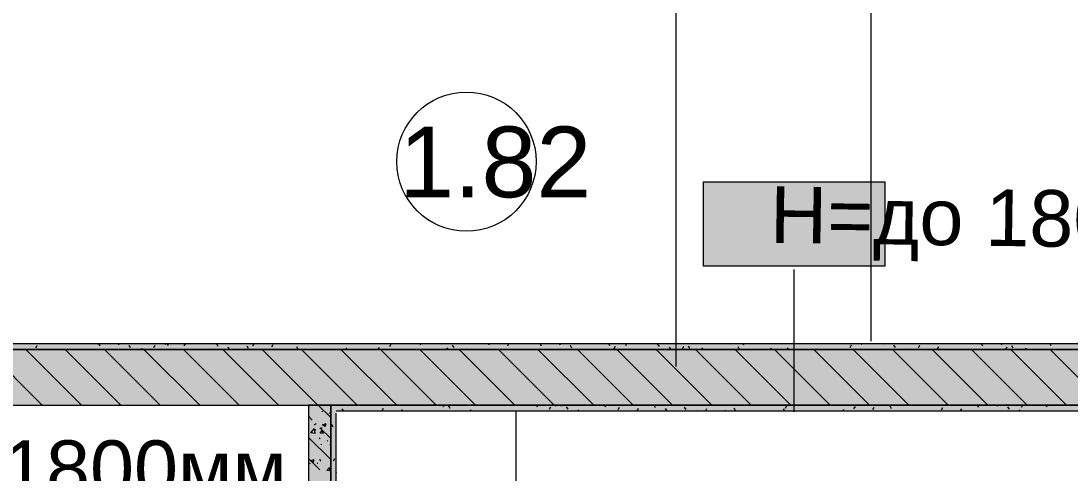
# Model space of a CAD drawing. Header units: millimetres. Extents: x -3817 to 677485, y -22715 to 103890.
# Drawn here: x 72752 to 76517, y 15068 to 16691 of the extents above; entities that cross this region are included whole.
import ezdxf

# ---------------------------------------------------------------- set-up
doc = ezdxf.new("R2010")
doc.units = ezdxf.units.MM
doc.layers.add('PDF _Геометрия', color=7, linetype='Continuous', true_color=0x1d1d1d)
doc.layers.add('PDF _Сплошная заливка', color=7, linetype='Continuous', true_color=0xffffff)
doc.layers.add('PDF _Текст', color=7, linetype='Continuous')
doc.styles.add('PDF GOST-Common', font='arial.ttf')

msp = doc.modelspace()

# ---------------------------------------------------------------- hatches: boundary and pattern name
at = {"layer": 'PDF _Сплошная заливка', "transparency": 33554559}
for points in [[(85383.3, 15511.3), (85383.3, 15531.3), (71053.3, 15531.3), (71053.3, 15511.3), (85308.3, 15511.3), (85308.3, 15519.3), (85378.3, 15519.3), (85378.3, 15511.3)], [(80080.6, 15311.3), (84943.3, 15311.3), (84943.3, 15511.3), (68893.3, 15511.3), (68893.3, 15311.3), (78596.3, 15311.3)], [(73823.3, 13311.4), (73863.3, 13311.4), (73863.3, 15311.3), (73783.3, 15311.3), (73783.3, 13711.3), (73823.3, 13711.3), (73823.3, 13706.3), (73783.3, 13706.3), (73783.3, 13367.5), (73803.3, 13355.9), (73783.3, 13321.3), (73783.3, 13316.3), (73823.3, 13316.3)], [(77403.1, 15291.3), (77423.1, 15291.3), (77423.1, 15311.3), (73883.3, 15311.3), (73883.3, 15291.3), (77395.1, 15291.3)]]:
    msp.add_hatch(color=256, dxfattribs=at).paths.add_polyline_path(points)

# ---------------------------------------------------------------- linework, layer by layer
at = {"layer": 'PDF _Геометрия', "color": 253, "lineweight": 9, "true_color": 0xaaaaaa}
for points in [[(75803.3, 15541), (75803.3, 17128.5)], [(75103.3, 15451), (75103.3, 17038.5)], [(72647.6, 15311.3), (73282.6, 15311.3)], [(73758.8, 15311.3), (75346.3, 15311.3)], [(75822.6, 15311.3), (76457.6, 15311.3)]]:
    msp.add_lwpolyline(points, dxfattribs=at)
at = {"layer": 'PDF _Геометрия', "color": 7, "lineweight": 9}
msp.add_lwpolyline([(75853.5, 16112.4), (75200.4, 16112.4), (75200.4, 15812.4), (75853.5, 15812.4)], close=True, dxfattribs=at)
for points in [[(75526.9, 15287.4), (75526.9, 15798.5)], [(85338.3, 15531.3), (71073.3, 15531.3)], [(73863.3, 15311.3), (73783.3, 15311.3)], [(73883.3, 15291.3), (73904.2, 15291.3), (77395.1, 15291.3)], [(74527.9, 15287.4), (74527.1, 14724.2)], [(73883.3, 13839.3), (73883.3, 15283.3)]]:
    msp.add_lwpolyline(points, dxfattribs=at)
at = {"layer": 'PDF _Геометрия', "color": 9, "lineweight": 9, "true_color": 0xc0c0c0}
for points in [[(71053.3, 15611.4), (71053.3, 15531.3), (71053.3, 15511.3), (85308.3, 15511.3), (84943.3, 15511.3), (71053.3, 15511.3), (71053.3, 15606.3)], [(73863.3, 13711.3), (73863.3, 13311.4), (73863.3, 13711.3), (74203.3, 13711.3), (74203.3, 13311.4), (74283.3, 13311.4), (74283.3, 13811.3), (74203.3, 13811.3), (73863.3, 13811.3), (73863.3, 15311.3), (77423.1, 15311.3)], [(77423.1, 15311.3), (73883.3, 15311.3), (73863.3, 15311.3), (73863.3, 13831.3), (73863.3, 13811.3), (74283.3, 13811.3), (74283.3, 13051.4), (74283.3, 13031.3), (75723.3, 13031.3), (75723.3, 13051.4), (75723.3, 14071.3), (75833.3, 14071.3), (75723.3, 14071.3), (75723.3, 13971.3), (75723.3, 13461.3), (75823.3, 13461.3), (75823.3, 13971.3), (76923.1, 13971.3)]]:
    msp.add_lwpolyline(points, dxfattribs=at)
at = {"layer": 'PDF _Геометрия', "color": 253, "lineweight": 9, "true_color": 0x9b9b9b}
for points in [[(72808.7, 15524.4), (72803.6, 15515.7)], [(73023.8, 15531.3), (73023, 15529.9)], [(73035.5, 15524.3), (73031.4, 15531.3)], [(73103.6, 15528.3), (73101.8, 15531.3)], [(73145.2, 15517.2), (73140.2, 15525.9)], [(73183.8, 15511.3), (73181.8, 15514.7)], [(73190.5, 15515.2), (73188.3, 15511.3)], [(73232.1, 15526.3), (73227.1, 15517.6)], [(73270.2, 15531.3), (73268.7, 15528.8)], [(73281.3, 15525.3), (73277.8, 15531.3)], [(73340.6, 15531.3), (73336.7, 15524.7)], [(73436.2, 15514.1), (73434.6, 15511.3)], [(73459, 15522.4), (73454, 15531.1)], [(73500.5, 15511.3), (73495.6, 15519.9)], [(73568.6, 15515.3), (73563.6, 15524)], [(73586.9, 15531.3), (73582.5, 15523.6)], [(73655.5, 15528.2), (73650.5, 15519.5)], [(73746.4, 15512.3), (73741.3, 15521)], [(73922.9, 15511.3), (73919, 15518)], [(74037.3, 15519), (74032.9, 15511.3)], [(74079, 15530.1), (74073.9, 15521.4)], [(74185.3, 15531.3), (74183.6, 15528.5)], [(74264.2, 15529.7), (74263.3, 15531.3)], [(74283.1, 15517.9), (74279.3, 15511.3)], [(74305.9, 15518.6), (74300.8, 15527.3)], [(74351.1, 15513.8), (74349.7, 15511.3)], [(74431.6, 15531.3), (74429.4, 15527.4)], [(74502, 15531.3), (74497.4, 15523.3)], [(74619.6, 15523.7), (74615.2, 15531.3)], [(74687.7, 15527.8), (74685.6, 15531.3)], [(74729.3, 15516.7), (74724.3, 15525.4)], [(74767.6, 15511.3), (74765.9, 15514.2)], [(74865.4, 15524.8), (74861.6, 15531.3)], [(74884.2, 15522.8), (74879.2, 15514.1)], [(74924.4, 15531.3), (74920.8, 15525.2)], [(75043.1, 15521.8), (75038, 15530.6)], [(75084.3, 15511.3), (75079.7, 15519.4)], [(75130, 15521.7), (75124.9, 15513)], [(75152.7, 15514.8), (75147.7, 15523.5)], [(75198, 15517.6), (75194.4, 15511.3)], [(75276.3, 15531.3), (75276.2, 15531.2)], [(75330.4, 15511.8), (75325.4, 15520.5)], [(75346.7, 15531.3), (75344.3, 15527.1)], [(75424.9, 15531.1), (75424.7, 15531.3)], [(75443.7, 15516.5), (75440.7, 15511.3)], [(75506.7, 15511.3), (75503.1, 15517.5)], [(75731.1, 15526.6), (75726.1, 15517.8)], [(75769.1, 15531.3), (75767.7, 15529)], [(75848.3, 15529.2), (75847.1, 15531.3)], [(75889.9, 15518.1), (75884.9, 15526.8)], [(75935.2, 15514.3), (75933.5, 15511.3)], [(75976.8, 15525.5), (75971.8, 15516.8)], [(76044.9, 15521.4), (76039.8, 15512.7)], [(76191.4, 15531.3), (76191.1, 15530.9)], [(76203.7, 15523.2), (76199, 15531.3)], [(76271.7, 15527.3), (76269.4, 15531.3)], [(76290.6, 15520.3), (76285.6, 15511.6)], [(76313.4, 15516.2), (76308.3, 15524.9)], [(76351.3, 15511.3), (76350, 15513.7)], [(76358.6, 15516.2), (76355.8, 15511.3)], [(76449.4, 15524.3), (76445.4, 15531.3)], [(73606.1, 15511.3), (73605.3, 15512.8)], [(74596.8, 15512.7), (74596.1, 15511.3)], [(75189.9, 15511.3), (75189.3, 15512.3)], [(75511.8, 15512.4), (75511.1, 15511.3)], [(73882.9, 15292.1), (73883.3, 15292.1)], [(73909.1, 15291.3), (73904.9, 15298.7)], [(73952.7, 15311.3), (73952, 15310.3)], [(74014.7, 15291.3), (74014.5, 15291.6)], [(74051.5, 15299.6), (74046.7, 15291.3)], [(74119.5, 15295.6), (74117.1, 15291.3)], [(74199, 15311.3), (74197.8, 15309.2)], [(74250.1, 15310.4), (74249.5, 15311.3)], [(74269.4, 15311.3), (74265.8, 15305.1)], [(74291.7, 15299.2), (74286.7, 15307.9)], [(74365.3, 15294.5), (74363.5, 15291.3)], [(74605.5, 15304.4), (74601.5, 15311.3)], [(74652.6, 15304.5), (74647.6, 15295.8)], [(74673.5, 15308.5), (74671.9, 15311.3)], [(74691.8, 15311.3), (74689.2, 15307)], [(74715.1, 15297.3), (74710.1, 15306)], [(74753.8, 15291.3), (74751.8, 15294.9)], [(74851.2, 15305.5), (74847.8, 15311.3)], [(74856.7, 15292.3), (74856.2, 15291.3)], [(74898.4, 15303.4), (74893.3, 15294.7)], [(74966.4, 15299.3), (74961.8, 15291.3)], [(75028.9, 15302.5), (75023.9, 15311.2)], [(75070.6, 15291.4), (75065.5, 15300.1)], [(75114.1, 15311.3), (75112.7, 15308.9)], [(75138.6, 15295.4), (75133.6, 15304.1)], [(75176.1, 15291.3), (75175.2, 15293)], [(75212.1, 15298.3), (75208.1, 15291.3)], [(75280.2, 15294.2), (75278.5, 15291.3)], [(75316.3, 15292.4), (75311.3, 15301.2)], [(75492.9, 15291.3), (75489, 15298.2)], [(75499.5, 15308.3), (75494.5, 15299.6)], [(75536.4, 15311.3), (75536.1, 15310.8)], [(75703.6, 15296.1), (75700.9, 15291.3)], [(75745.2, 15307.2), (75740.2, 15298.5)], [(75813.3, 15303.1), (75808.2, 15294.4)], [(75834.2, 15309.9), (75833.3, 15311.3)], [(75875.8, 15298.7), (75870.8, 15307.4)], [(76059, 15302), (76054, 15293.3)], [(76127, 15298), (76123.2, 15291.3)], [(76189.6, 15303.9), (76185.3, 15311.3)], [(76257.6, 15308), (76255.6, 15311.3)], [(76299.2, 15296.8), (76294.2, 15305.5)], [(76337.6, 15291.3), (76335.8, 15294.4)], [(76345.9, 15311.3), (76341.3, 15303.4)], [(76435.3, 15305), (76431.6, 15311.3)], [(73872.4, 15233.1), (73867.3, 15241.8)], [(73882.9, 15200.6), (73883.3, 15200.6)], [(73876.8, 15118.9), (73871.7, 15110.2)], [(73882.9, 15078.7), (73883.3, 15078.7)], [(73883.3, 15069.2), (73882.9, 15068.6)]]:
    msp.add_lwpolyline(points, dxfattribs=at)
at = {"layer": 'PDF _Геометрия', "lineweight": 9}
for points in [[(72827.4, 15311.3), (72627.4, 15511.3)], [(72968.9, 15311.3), (72768.9, 15511.3)], [(73110.3, 15311.3), (72910.3, 15511.3)], [(73251.7, 15311.3), (73051.7, 15511.3)], [(73393.1, 15311.3), (73193.1, 15511.3)], [(73534.6, 15311.3), (73334.6, 15511.3)], [(73676, 15311.3), (73476, 15511.3)], [(73817.4, 15311.3), (73617.4, 15511.3)], [(73958.8, 15311.3), (73758.8, 15511.3)], [(74100.2, 15311.3), (73900.2, 15511.3)], [(74241.7, 15311.3), (74041.7, 15511.3)], [(74383.1, 15311.3), (74183.1, 15511.3)], [(74524.5, 15311.3), (74324.5, 15511.3)], [(74665.9, 15311.3), (74465.9, 15511.3)], [(74807.3, 15311.3), (74607.3, 15511.3)], [(74948.8, 15311.3), (74748.8, 15511.3)], [(75090.2, 15311.3), (74890.2, 15511.3)], [(75231.6, 15311.3), (75031.6, 15511.3)], [(75373, 15311.3), (75173, 15511.3)], [(75514.5, 15311.3), (75314.5, 15511.3)], [(75655.9, 15311.3), (75455.9, 15511.3)], [(75797.3, 15311.3), (75597.3, 15511.3)], [(75938.7, 15311.3), (75738.7, 15511.3)], [(76080.1, 15311.3), (75880.1, 15511.3)], [(76221.6, 15311.3), (76021.6, 15511.3)], [(76363, 15311.3), (76163, 15511.3)], [(76504.4, 15311.3), (76304.4, 15511.3)], [(76645.8, 15311.3), (76445.8, 15511.3)]]:
    msp.add_lwpolyline(points, dxfattribs=at)
at = {"layer": 'PDF _Геометрия', "color": 9, "lineweight": 9, "true_color": 0xc0c0c0}
msp.add_lwpolyline([(73783.3, 15311.3), (73783.3, 14811.3), (71053.3, 14811.3), (71053.3, 15311.3)], close=True, dxfattribs=at)
at = {"layer": 'PDF _Геометрия', "color": 252, "lineweight": 9, "true_color": 0x878787}
for points in [[(73783.9, 15303.3), (73787.3, 15303.8)], [(73863.3, 15266.9), (73818.8, 15311.3)], [(73831.6, 15288.1), (73834.3, 15290.1)], [(73796.6, 15258.2), (73783.3, 15271.5)], [(73856.7, 15284.6), (73859.5, 15282.8)], [(73807.5, 15210.3), (73791.7, 15212.7), (73805.6, 15227.2)], [(73804.5, 15242.1), (73807.8, 15242.5)], [(73807.5, 15210.2), (73805.6, 15227.1)], [(73807.7, 15223.8), (73810.1, 15221.6)], [(73811.7, 15243.1), (73809.2, 15245.6)], [(73863.3, 15191.5), (73824.2, 15230.5)], [(73835.9, 15210), (73825.3, 15211), (73833.8, 15221.2)], [(73829.5, 15228.9), (73832.1, 15230.9)], [(73835.9, 15210), (73833.8, 15221.1)], [(73843, 15234.9), (73834.2, 15240.9), (73846.6, 15245.6)], [(73843, 15234.8), (73846.6, 15245.6)], [(73863.3, 15116), (73783.3, 15196)], [(73822.1, 15193.7), (73824.9, 15191.9)], [(73850.3, 15184.8), (73852.7, 15182.5)], [(73827.3, 15169.7), (73830, 15171.7)], [(73859.6, 15169.9), (73862.4, 15168.1)], [(73824.2, 15079.6), (73783.3, 15120.6)], [(73786.7, 15103.4), (73789.5, 15101.6)], [(73799.8, 15106), (73790.9, 15111.9), (73803.4, 15116.7)], [(73799.8, 15105.9), (73803.4, 15116.6)], [(73814.5, 15104.8), (73816.9, 15102.5)], [(73823.3, 15116.6), (73826.6, 15117)], [(73825.2, 15110.5), (73827.8, 15112.5)], [(73860.6, 15076.3), (73849.9, 15077.2), (73858.5, 15087.4)], [(73860.6, 15076.2), (73858.5, 15087.4)]]:
    msp.add_lwpolyline(points, dxfattribs=at)
at = {"layer": 'PDF _Геометрия', "color": 7, "lineweight": 9}
msp.add_circle((74350.5, 16186.2), 250, dxfattribs=at)
msp.add_circle((74350.5, 16186.2), 250, dxfattribs=at)
at = {"layer": 'PDF _Сплошная заливка', "lineweight": 9, "transparency": 33554559}
msp.add_solid([(75853.5, 16112.4), (75200.4, 16112.4), (75853.5, 15812.4), (75200.4, 15812.4)], dxfattribs=at)
at = {"layer": 'PDF _Сплошная заливка', "lineweight": 35, "transparency": 33554559}
msp.add_solid([(73883.3, 13831.3), (73883.3, 15311.3), (73863.3, 13831.3), (73863.3, 15311.3)], dxfattribs=at)

# ---------------------------------------------------------------- texts
at = {"layer": 'PDF _Текст', "color": 250, "true_color": 0x3c3c3c, "attachment_point": 4, "style": 'PDF GOST-Common'}
for s, insert, char_height in [('1.82', (74108.6, 16183.4), 254), ('Н=до 1800мм', (71910.7, 15054), 203.2)]:
    msp.add_mtext(s, dxfattribs=dict(at, insert=insert, char_height=char_height))
at = {"layer": 'PDF _Текст', "insert": (75282.2, 15969), "char_height": 203.2, "attachment_point": 4, "rotation": 359.2144, "style": 'PDF GOST-Common'}
msp.add_mtext('  Н=до 1800мм', dxfattribs=at)

doc.saveas('drawing.dxf')
